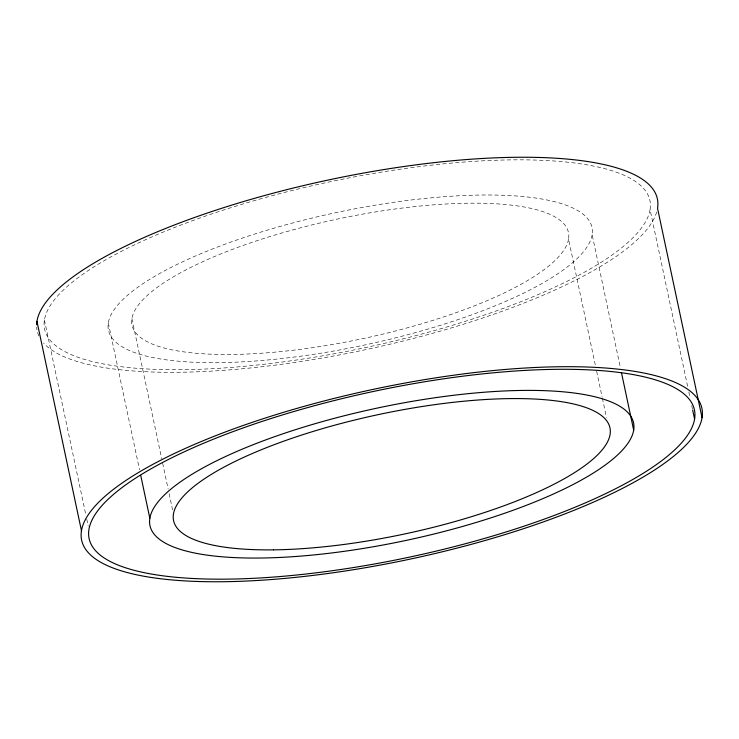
<?xml version="1.0" encoding="UTF-8"?>
<svg xmlns="http://www.w3.org/2000/svg" width="739" height="739" viewBox="0 0 739 739"><rect width="100%" height="100%" fill="white"/><g stroke="black" fill="none" stroke-linecap="round" stroke-linejoin="round"><path stroke-width="0.55" stroke-dasharray="3.69 2.77" d="M650.061 209.617A309.429 84.773 -12 0 1 183.152 369.676A309.429 84.773 -12 0 1 208.509 215.031A309.429 84.773 -12 0 1 650.061 209.617L687.88 387.541M688.84 392.039L690.032 397.674M691.713 405.554L692.425 408.935M592.151 234.771A247.196 67.72 -12 0 1 219.141 362.637A247.196 67.72 -12 0 1 239.399 239.094A247.196 67.72 -12 0 1 592.151 234.771L620.474 368.04M568.54 239.076A223.076 61.115 -12 0 1 231.935 354.461A223.076 61.115 -12 0 1 250.207 242.974A223.076 61.115 -12 0 1 568.54 239.076L595.431 365.565M596.632 371.209L602.156 397.194M602.396 398.321L606.47 417.517M131.912 318.601L161.684 458.651M162.645 463.168L168.169 489.144M169.129 493.661L172.723 510.603M108.31 322.906L139.523 469.727M44.414 319.932L85.826 514.741M86.786 519.249L88.218 526.002M656.685 211.964A317.059 86.86 -12 0 1 366.673 349.445A317.059 86.86 -12 0 1 43.638 343.044M38.899 335.986A317.059 86.86 -12 0 1 36.636 327.128"/><path stroke-width="1.11" d="M702.05 417.711A317.059 86.86 -12 0 0 249.606 423.253A317.059 86.86 -12 0 0 223.621 581.713A317.059 86.86 -12 0 0 702.05 417.711L657.534 208.259A317.059 86.86 -12 0 0 356.189 174.413A317.059 86.86 -12 0 0 36.599 324.818M692.665 410.062L694.586 419.068A309.429 84.773 -12 0 1 227.677 579.127A309.429 84.773 -12 0 1 253.024 424.482A309.429 84.773 -12 0 1 694.586 419.068M621.434 372.558L633.674 430.163A247.196 67.72 -12 0 1 260.673 558.028A247.196 67.72 -12 0 1 280.931 434.486A247.196 67.72 -12 0 1 633.674 430.163M140.715 475.371L149.841 518.288M36.95 321.289L81.466 530.741M273.467 549.853A223.076 61.115 -12 0 0 610.072 434.458A223.076 61.115 -12 0 0 291.739 438.366A223.076 61.115 -12 0 0 273.467 549.853"/></g></svg>
